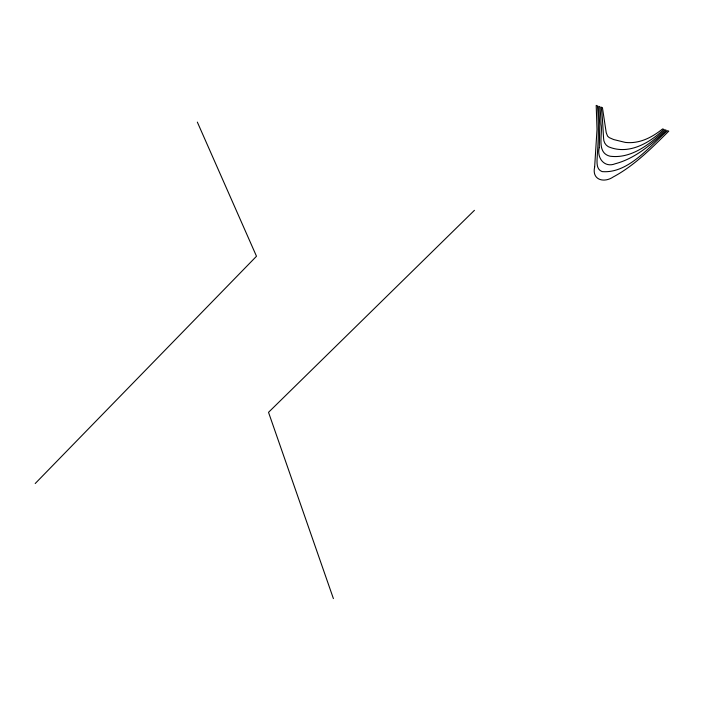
<?xml version="1.0" encoding="UTF-8"?>
<svg xmlns="http://www.w3.org/2000/svg" width="704" height="704" viewBox="0 0 704 704"><rect width="100%" height="100%" fill="white"/><g stroke="black" fill="none" stroke-linecap="round" stroke-linejoin="round"><path stroke-width="1.06" d="M35.2 483.534L256.494 256.256L197.331 122.1M474.434 210.329L268.523 412.324L333.406 598.602M594.651 166.98C591.642 180.039 604.067 183.295 613.29 176.924C634.586 165.502 651.772 147.972 668.8 131.146L667.559 130.706C649.625 146.115 628.39 173.809 602.114 171.6C595.426 169.145 597.212 160.565 597.291 155.03C598.576 138.67 598.866 122.206 597.441 105.838L596.2 105.398L597.018 129.466L594.651 166.98M599.289 147.611C596.552 157.766 604.322 168.194 615.226 163.759C635.307 158.453 651.578 144.267 666.31 130.266L665.069 129.826C650.443 143.722 631.541 159.086 609.998 156.2C595.857 152.759 603.064 134.156 601.005 123.992A315.832 283.87 18 0 0 599.931 106.726L598.69 106.286L599.746 125.154L599.289 147.611M663.819 129.386C650.162 142.481 630.194 154.334 610.782 147.638C606.373 146.661 603.504 142.639 603.574 138.195C602.888 127.846 602.598 117.454 601.181 107.166L602.422 107.606L606.223 132.669L607.561 136.127L609.242 137.623L613.703 139.568L625.214 142.393A36.106 32.446 18 0 0 633.732 142.428C644.53 141.249 654.262 135.652 662.57 128.938L663.819 129.386"/></g></svg>
